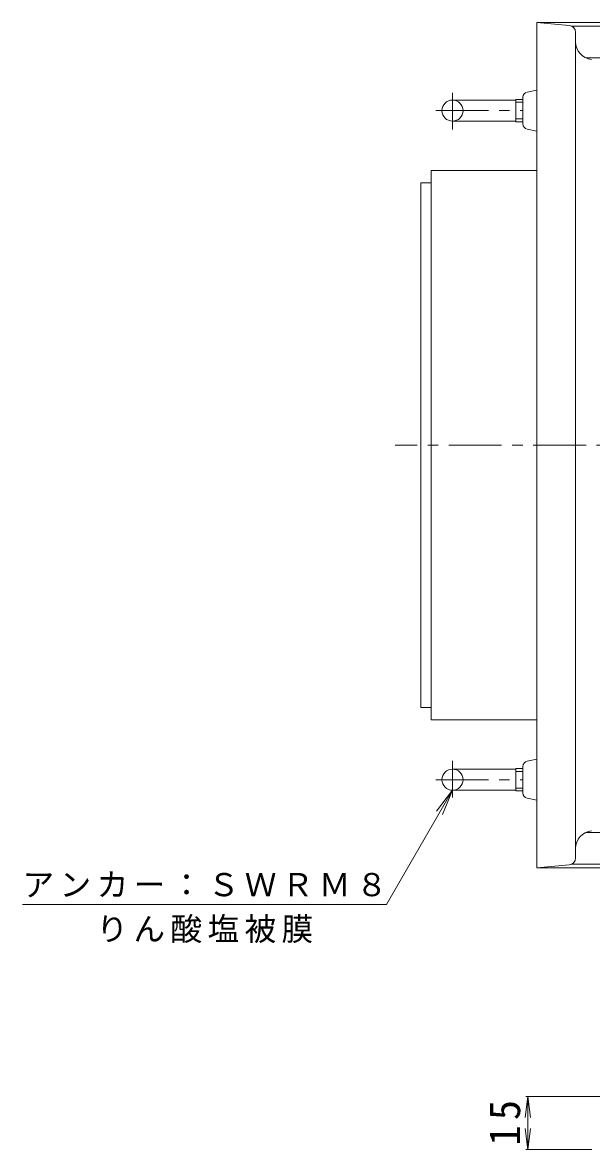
# Model space of a CAD drawing. Units: millimetres, scale not verified. Extents: x -647 to 748, y -582 to 568.
# Drawn here: x -614.3 to -452.6, y 126.4 to 446.4 of the extents above; entities that cross this region are included whole.
import ezdxf

# ---------------------------------------------------------------- set-up
doc = ezdxf.new("R2010")
doc.units = ezdxf.units.MM
doc.header["$LTSCALE"] = 3
doc.linetypes.add('CHAIN1', pattern=[8, 5, -1, 1, -1])
for name, color, linetype, lineweight in [('3-0', 4, 'Continuous', 9), ('3-5', 7, 'Continuous', 9), ('3-F', 7, 'Continuous', 9)]:
    doc.layers.add(name, color=color, linetype=linetype, lineweight=lineweight)
doc.styles.add('ＭＳ ゴシック', font='')
doc.styles.get('ＭＳ ゴシック').set_extended_font_data('MS Gothic')

msp = doc.modelspace()

# ---------------------------------------------------------------- linework, layer by layer
at = {"layer": '3-0'}
for p, q in [((-468.11, 446.357), (-468.11, 206.356)), ((-307.11, 446.357), (-468.11, 446.357)), ((-458.929, 445.522), (-468.11, 446.357)), ((-307.11, 445.356), (-458.295, 445.356)), ((-457.11, 209.183), (-457.11, 443.53)), ((-309.61, 436.357), (-454.237, 436.357)), ((-468.11, 427.199), (-470.919, 426.607)), ((-492.11, 424.357), (-474.11, 424.357)), ((-474.11, 424.532), (-474.11, 418.182)), ((-474.11, 424.532), (-472.11, 424.532)), ((-474.11, 423.716), (-472.11, 423.716)), ((-472.11, 425.139), (-472.11, 417.574)), ((-492.11, 418.357), (-474.11, 418.357)), ((-474.11, 418.996), (-472.11, 418.996)), ((-474.11, 418.182), (-472.11, 418.182)), ((-468.11, 415.514), (-470.919, 416.106)), ((-468.11, 404.357), (-498.182, 404.357)), ((-498.182, 404.357), (-498.182, 248.356)), ((-498.182, 400.856), (-501.11, 400.856)), ((-501.11, 251.856), (-501.11, 400.856)), ((-498.182, 251.856), (-501.11, 251.856)), ((-468.11, 248.356), (-498.182, 248.356)), ((-468.11, 237.199), (-470.919, 236.607)), ((-492.11, 234.356), (-474.11, 234.356)), ((-474.11, 228.181), (-474.11, 234.531)), ((-474.11, 234.531), (-472.11, 234.531)), ((-474.11, 233.716), (-472.11, 233.716)), ((-472.11, 227.574), (-472.11, 235.139)), ((-492.11, 228.356), (-474.11, 228.356)), ((-474.11, 228.996), (-472.11, 228.996)), ((-474.11, 228.181), (-472.11, 228.181)), ((-468.11, 225.514), (-470.919, 226.106)), ((-309.61, 216.356), (-454.237, 216.356)), ((-458.929, 207.191), (-468.11, 206.356)), ((-307.11, 206.356), (-468.11, 206.356)), ((-307.11, 207.356), (-458.295, 207.356))]:
    msp.add_line(p, q, dxfattribs=at)
at = {"layer": '3-0', "linetype": 'CHAIN1'}
for p, q in [((-492.11, 426.418), (-492.11, 415.984)), ((-496.866, 421.356), (-472.11, 421.356)), ((-286.158, 326.356), (-508.437, 326.356)), ((-492.11, 226.295), (-492.11, 236.729)), ((-496.866, 231.356), (-472.11, 231.356))]:
    msp.add_line(p, q, dxfattribs=at)
at = {"layer": '3-0'}
for centre in [(-492.11, 421.356), (-492.11, 231.356)]:
    msp.add_circle(centre, 3, dxfattribs=at)
for centre, radius, start, end in [((-459.11, 443.53), 2, 0, 84.80493), ((-452.11, 440.881), 5, 180, 264.28929), ((-470.61, 425.139), 1.5, 101.88881, 180), ((-470.61, 417.574), 1.5, 180, 258.11119), ((-470.61, 235.139), 1.5, 101.88881, 180), ((-470.61, 227.574), 1.5, 180, 258.11119), ((-452.11, 211.832), 5, 95.71039, 180), ((-459.11, 209.183), 2, 275.19507, 0)]:
    msp.add_arc(centre, radius, start, end, dxfattribs=at)
at = {"layer": '3-5'}
for p, q in [((-492.11, 228.356), (-510.83, 195.932)), ((-492.11, 228.356), (-496.676, 222.406)), ((-492.11, 228.356), (-494.98, 221.427)), ((-614.33, 195.932), (-510.83, 195.932))]:
    msp.add_line(p, q, dxfattribs=at)
at = {"layer": '3-F'}
for p, q in [((-470.687, 141.357), (-471.47, 135.408)), ((-443.677, 141.357), (-471.287, 141.357)), ((-470.687, 126.357), (-470.687, 141.357)), ((-470.687, 141.357), (-469.903, 135.408)), ((-470.687, 126.357), (-471.47, 132.306)), ((-470.687, 126.357), (-469.903, 132.306)), ((-452.496, 126.357), (-471.287, 126.357))]:
    msp.add_line(p, q, dxfattribs=at)

# ---------------------------------------------------------------- texts
at = {"layer": '3-5', "char_height": 6.598, "attachment_point": 7, "style": 'ＭＳ ゴシック'}
for s, insert in [('\\T1.17;アンカー：ＳＷＲＭ８', (-614.33, 197.932)), ('\\T1.17;りん酸塩被膜', (-593.33, 184.932))]:
    msp.add_mtext(s, dxfattribs=dict(at, insert=insert))
at = {"layer": '3-F', "color": 2, "insert": (-472.739, 127.482), "char_height": 8.798, "attachment_point": 7, "rotation": 90, "style": 'ＭＳ ゴシック'}
msp.add_mtext('\\T1.27;\\W0.95;15', dxfattribs=at)

doc.saveas('drawing.dxf')
